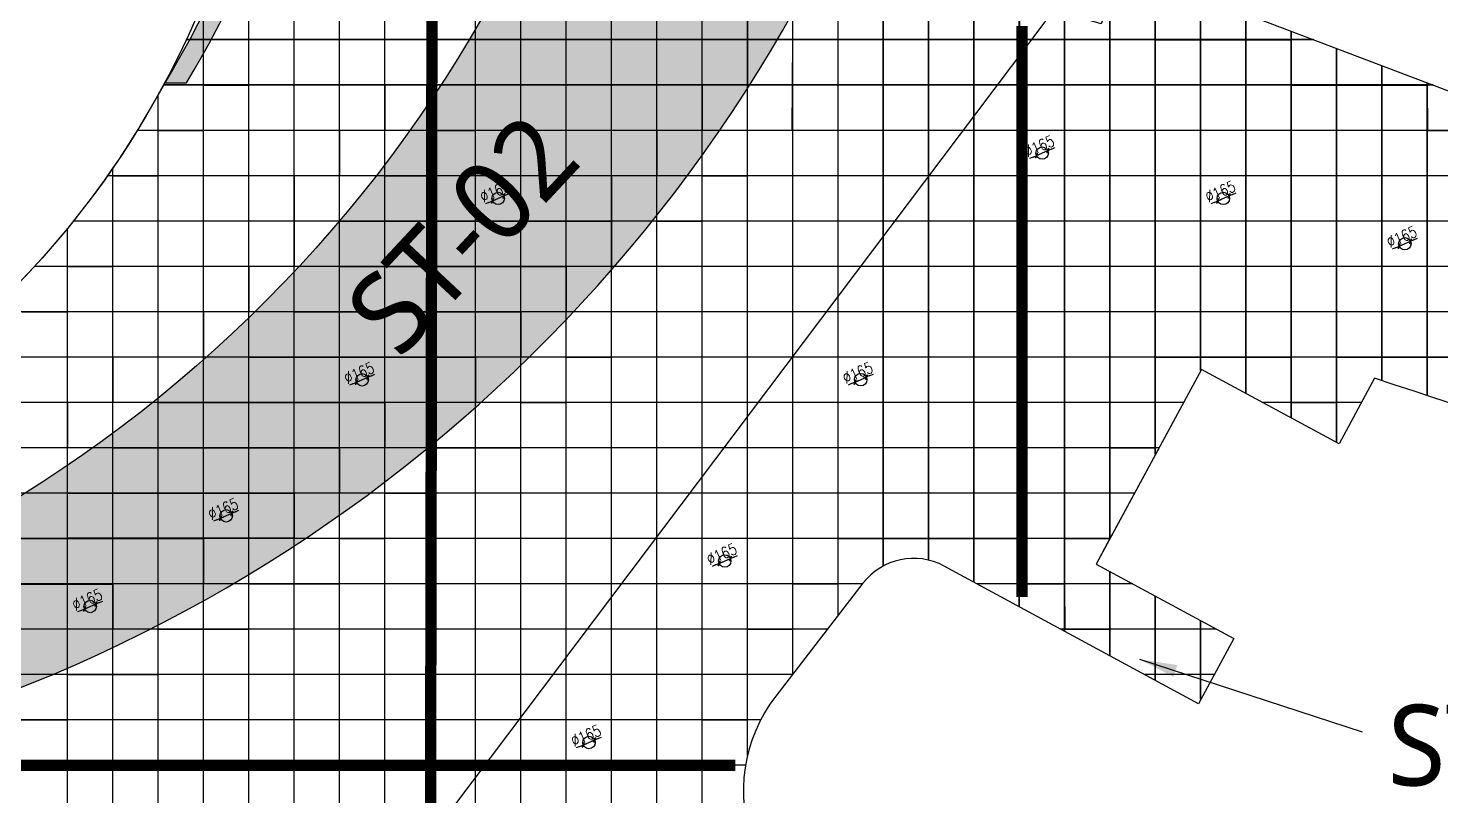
# Model space of a CAD drawing. Header units: millimetres. Extents: x -1989 to 265952, y -5690 to 142265.
# Drawn here: x 49731 to 68428, y 30325 to 40481 of the extents above; entities that cross this region are included whole.
import ezdxf
from ezdxf.enums import TextEntityAlignment as Align
from ezdxf.lldxf.tags import DXFTag

# ---------------------------------------------------------------- set-up
doc = ezdxf.new("R2010")
doc.units = ezdxf.units.MM
for name, color, linetype in [('d地面疏散指示开孔165mm', 91, 'Continuous'), ('F-地材填充', 8, 'Continuous'), ('F-地材造型线', 150, 'Continuous'), ('ST-01水刀', 111, 'Continuous'), ('ST-02整砖', 22, 'Continuous'), ('ST-02算量', 222, 'Continuous'), ('ST-12算量', 21, 'Continuous'), ('现场实际间隔柱定位', 6, 'Continuous')]:
    doc.layers.add(name, color=color, linetype=linetype)
doc.styles.get("Standard").update_dxf_attribs({"font": 'arial.ttf'})
doc.styles.add('YQ_DIM', font='romancs.shx', dxfattribs={"width": 0.8, "bigfont": '@by-01-hztxt.shx'})
doc.styles.add('黑体', font='Microsoft YaHei.ttf')
tags = doc.linetypes.add('EXP JT_LINE', pattern='A,0.5,-0.2,["EXP JT",Standard,S=0.12,R=0,X=-0.1,Y=-0.05],-0.5', length=1.199999999999999).pattern_tags.tags
tags[6] = DXFTag(74, 10)
doc.dimstyles.new('yq100', dxfattribs={"dimscale": 50, "dimtxt": 3, "dimasz": 1, "dimexe": 1.5, "dimexo": 3, "dimgap": 0.5, "dimtad": 1, "dimdec": 0, "dimrnd": 5, "dimdsep": 46, "dimtxsty": 'YQ_DIM', "dimblk": 'YQTICK', "dimcen": 0, "dimclrd": 256, "dimclre": 256, "dimclrt": 7, "dimadec": 1, "dimazin": 2, "dimtfac": 1, "dimtdec": 0, "dimtix": 1, "dimtmove": 2, "dimatfit": 2, "dimfxl": 1, "dimtolj": 1, "dimtzin": 0, "dimarcsym": 0})
doc.dimstyles.new('yq50', dxfattribs={"dimscale": 50, "dimtxt": 3, "dimasz": 1, "dimexe": 1.5, "dimexo": 3, "dimgap": 0.5, "dimtad": 1, "dimdec": 0, "dimdsep": 46, "dimtxsty": 'YQ_DIM', "dimblk": 'YQTICK', "dimcen": 0, "dimclrd": 256, "dimclre": 256, "dimclrt": 7, "dimadec": 1, "dimazin": 2, "dimtfac": 1, "dimtdec": 4, "dimtix": 1, "dimtmove": 2, "dimatfit": 2, "dimfxl": 1, "dimtolj": 1, "dimtzin": 0, "dimarcsym": 0})

# ---------------------------------------------------------------- blocks, each defined once
blk = doc.blocks.new('AWERAWE')
at = {"layer": 'F-地材填充', "color": 8, "linetype": 'Continuous'}
for p, q in [((-42267.27204211386, 408301.3930089514), (-42267.27204211386, 441582.0659995056)), ((-42265.27204211386, 408299.3930089514), (-42265.27204211386, 441580.0659995055)), ((-41667.27204211387, 408301.3930089514), (-41667.27204211387, 440257.5952535927)), ((-41665.27204211386, 408299.3930089514), (-41665.27204211386, 440255.5952535927)), ((-41067.27204211386, 408301.3930089514), (-41067.27204211386, 438933.1245076799)), ((-41065.27204211387, 408299.3930089514), (-41065.27204211387, 438931.1245076799)), ((-40467.27204211387, 410575.3963642371), (-40467.27204211387, 437608.6537617669)), ((-40465.27204211386, 410573.3963642371), (-40465.27204211386, 437606.653761767)), ((-39867.27204211387, 410462.4091104351), (-39867.27204211387, 434251.1591285542)), ((-39865.27204211387, 410460.409110435), (-39865.27204211387, 434249.1591285542)), ((-39267.27204211386, 409532.8581287418), (-39267.27204211386, 433946.5110963962)), ((-39265.27204211387, 409530.8581287418), (-39265.27204211387, 433944.5110963962)), ((-38667.27204211387, 409414.0286200024), (-38667.27204211387, 433710.3810336834)), ((-38665.27204211387, 409412.0286200024), (-38665.27204211387, 433708.3810336834)), ((-38067.27204211387, 409295.199111263), (-38067.27204211387, 432892.6902619278)), ((-38065.27204211387, 409293.1991112631), (-38065.27204211387, 432890.6902619277)), ((-37467.27204211387, 409176.3696025236), (-37467.27204211387, 432074.9994901719)), ((-37465.27204211387, 409174.3696025236), (-37465.27204211387, 432072.999490172)), ((-36867.27204211387, 409057.5400937842), (-36867.27204211387, 431257.3087184161)), ((-36865.27204211387, 409055.5400937842), (-36865.27204211387, 431255.3087184162)), ((-36267.27204211387, 414978.1545109224), (-36267.27204211387, 430439.6179466603)), ((-36265.27204211387, 414976.1545109224), (-36265.27204211387, 430437.6179466603)), ((-35667.27204211387, 416056.1443538135), (-35667.27204211387, 429621.9271749047)), ((-35665.27204211387, 416054.1443538135), (-35665.27204211387, 429619.9271749046)), ((-33267.27204211387, 417269.3882444131), (-33267.27204211387, 427999.7024885652)), ((-33265.27204211387, 417267.3882444131), (-33265.27204211387, 427997.7024885652)), ((-33867.27204211386, 417561.8040777388), (-33867.27204211386, 427773.4441355899)), ((-33865.27204211386, 417559.8040777388), (-33865.27204211386, 427771.4441355899)), ((-35067.27204211387, 416831.6185169514), (-35067.27204211387, 427453.9791997706)), ((-35065.27204211387, 416829.6185169514), (-35065.27204211387, 427451.9791997707)), ((-34467.27204211387, 417485.3550105029), (-34467.27204211387, 427102.2460765157)), ((-34465.27204211387, 417483.355010503), (-34465.27204211387, 427100.2460765156)), ((-42867.27204211386, 408301.3930089514), (-42867.27204211386, 426866.5330001547)), ((-42865.27204211386, 408299.3930089514), (-42865.27204211386, 426864.5330001547)), ((-32667.27204211387, 416944.7604715634), (-32667.27204211387, 425221.1439317791)), ((-32665.27204211387, 416942.7604715634), (-32665.27204211387, 425219.1439317791)), ((-30867.27204211387, 418961.7389021557), (-30867.27204211387, 425242.8196272506)), ((-30865.27204211387, 418959.7389021557), (-30865.27204211387, 425240.8196272507)), ((-30267.27204211387, 420070.7013203626), (-30267.27204211387, 425015.165003858)), ((-30265.27204211387, 420068.7013203626), (-30265.27204211387, 425013.1650038581)), ((-43467.27204211386, 411069.1110006083), (-43467.27204211386, 424967.0343793502)), ((-43465.27204211386, 411067.1110006083), (-43465.27204211386, 424965.0343793502)), ((-31467.27204211387, 417852.7764839488), (-31467.27204211387, 424971.6274184335)), ((-31465.27204211387, 417850.7764839488), (-31465.27204211387, 424969.6274184335)), ((-32067.27204211387, 416620.1326987137), (-32067.27204211387, 424792.8588090543)), ((-32065.27204211387, 416618.1326987138), (-32065.27204211387, 424790.8588090543)), ((-29667.27204211387, 419767.223959085), (-29667.27204211387, 424787.5103804656)), ((-29665.27204211386, 419765.2239590849), (-29665.27204211386, 424785.5103804655)), ((-28772.14523008991, 424447.8774516658), (-43695.35977978016, 424447.8774516658)), ((-28770.14523008991, 424445.8774516658), (-43693.35977978016, 424445.8774516658)), ((-29067.27204211387, 419442.5961862314), (-29067.27204211387, 424559.855757073)), ((-29065.27204211386, 419440.5961862313), (-29065.27204211386, 424557.855757073)), ((-28467.27204211387, 419117.9684133778), (-28467.27204211387, 424332.2011336806)), ((-28465.27204211387, 419115.9684133778), (-28465.27204211387, 424330.2011336805)), ((-27867.27204211387, 419937.1705147225), (-27867.27204211387, 424104.5465102881)), ((-27865.27204211387, 419935.1705147225), (-27865.27204211387, 424102.5465102881)), ((-44067.27204211386, 411447.8038471093), (-44067.27204211386, 423719.9422833445)), ((-44065.27204211386, 411445.8038471092), (-44065.27204211386, 423717.9422833445)), ((-27190.80242828232, 423847.8774516658), (-43997.27024358346, 423847.8774516658)), ((-27188.80242828232, 423845.8774516658), (-43995.27024358346, 423845.8774516658)), ((-27267.27204211387, 419739.0568275797), (-27267.27204211387, 423876.8918868955)), ((-27265.27204211387, 419737.0568275797), (-27265.27204211387, 423874.8918868955)), ((-25609.45962647473, 423247.8774516658), (-44343.78891648272, 423247.8774516658)), ((-25607.45962647473, 423245.8774516658), (-44341.78891648272, 423245.8774516658)), ((-24028.11682466713, 422647.8774516658), (-44739.69758403002, 422647.8774516658)), ((-24026.11682466713, 422645.8774516658), (-44737.69758403003, 422645.8774516658)), ((-44667.27204211387, 411614.8572113784), (-44667.27204211387, 422751.8926342672)), ((-44665.27204211386, 411612.8572113784), (-44665.27204211386, 422749.8926342672)), ((-23193.37485295547, 422047.8774516658), (-45191.34016976373, 422047.8774516658)), ((-23191.37485295547, 422045.8774516658), (-45189.34016976372, 422045.8774516658)), ((-45267.27204211386, 411490.6006430341), (-45267.27204211386, 421954.3623353349)), ((-45265.27204211387, 411488.6006430341), (-45265.27204211387, 421952.3623353349)), ((-23051.0254470444, 421447.8774516658), (-45707.36474795823, 421447.8774516658)), ((-23049.0254470444, 421445.8774516658), (-45705.36474795822, 421445.8774516658)), ((-17060.57162934421, 420847.8774516659), (-46300.01374865535, 420847.8774516659)), ((-17058.57162934421, 420845.8774516659), (-46298.01374865535, 420845.8774516659)), ((-14310.31391395892, 420247.8774516658), (-46987.55727855993, 420247.8774516658)), ((-14308.31391395892, 420245.8774516658), (-46985.55727855993, 420245.8774516658)), ((-30496.0393267873, 419647.8774516658), (-47799.42708739634, 419647.8774516658)), ((-30494.0393267873, 419645.8774516658), (-47797.42708739633, 419645.8774516658)), ((-28141.65888209305, 419647.8774516658), (-29446.68738966086, 419647.8774516658)), ((-28139.65888209305, 419645.8774516658), (-29444.68738966086, 419645.8774516658)), ((-30820.66709964012, 419047.8774516658), (-48789.00269599161, 419047.8774516658)), ((-30818.66709964012, 419045.8774516658), (-48787.00269599161, 419045.8774516658)), ((-31145.29487249296, 418447.8774516658), (-50075.66539264438, 418447.8774516658)), ((-31143.29487249296, 418445.8774516659), (-50073.66539264438, 418445.8774516659)), ((-31469.9226453458, 417847.8774516658), (-52108.96279803685, 417847.8774516658)), ((-31467.9226453458, 417845.8774516658), (-52106.96279803685, 417845.8774516658)), ((-31467.27204211387, 416295.504925864), (-31467.27204211387, 417409.746129564)), ((-31465.27204211387, 416293.5049258641), (-31465.27204211387, 417407.746129564)), ((-34745.20410909843, 417247.8774516657), (-61365.70637441264, 417247.8774516657)), ((-34743.20410909844, 417245.8774516658), (-61363.70637441265, 417245.8774516658)), ((-31168.09490799089, 417247.8774516657), (-33227.51427420916, 417247.8774516657)), ((-31166.09490799089, 417245.8774516658), (-33225.51427420916, 417245.8774516658)), ((-30867.27204211387, 415970.8771530143), (-30867.27204211387, 417085.118356711)), ((-30865.27204211387, 415968.8771530144), (-30865.27204211387, 417083.118356711)), ((-35209.43621006658, 416647.8774516658), (-60717.56262695423, 416647.8774516658)), ((-35207.43621006658, 416645.8774516658), (-60715.56262695422, 416645.8774516658)), ((-30059.1324897842, 416647.8774516658), (-32118.55185599143, 416647.8774516658)), ((-30057.1324897842, 416645.8774516658), (-32116.55185599143, 416645.8774516658)), ((-30267.27204211387, 415719.1689348169), (-30267.27204211387, 416760.4905838581)), ((-30265.27204211387, 415717.168934817), (-30265.27204211387, 416758.4905838581)), ((-35673.66831103473, 416047.8774516658), (-60069.41887949579, 416047.8774516658)), ((-35671.66831103473, 416045.8774516658), (-60067.41887949579, 416045.8774516658)), ((-30089.42551921158, 416047.8774516658), (-31009.58943777371, 416047.8774516658)), ((-30087.42551921158, 416045.8774516658), (-31007.58943777371, 416045.8774516658)), ((-36094.3972852278, 415447.8774516658), (-59421.27513203735, 415447.8774516658)), ((-36092.3972852278, 415445.8774516657), (-59419.27513203735, 415445.8774516657)), ((-36293.38951530933, 414847.8774516658), (-58767.28745400656, 414847.8774516658)), ((-36291.38951530933, 414845.8774516658), (-58765.28745400657, 414845.8774516658))]:
    blk.add_line(p, q, dxfattribs=at)
blk = doc.blocks.new('YQTICK')
blk.add_line((-1, 1e-16), (1, 1e-16))
at = {"const_width": 0.4}
blk.add_lwpolyline([(0.5303300858899105, 0.5303300858899106), (-0.5303300858899106, -0.5303300858899105)], dxfattribs=at)
blk = doc.blocks.new('*D287')
at = {"layer": 'DEFPOINTS', "color": 0, "transparency": 16777216}
for p in [(67876.92647750358, 37596.55654911951), (68028.3479545135, 37662.1045185779)]:
    blk.add_point(p, dxfattribs=at)
at = {"layer": 'd地面疏散指示开孔165mm', "lineweight": -2, "transparency": 16777216}
for p, q in [((67876.92647750358, 37596.55654911951), (68028.3479545135, 37662.1045185779)), ((68074.23325057712, 37681.96753962592), (68120.11854664075, 37701.83056067392)), ((67831.04118143996, 37576.6935280715), (67785.15588537633, 37556.83050702349))]:
    blk.add_line(p, q, dxfattribs=at)
at = {"layer": 'd地面疏散指示开孔165mm', "lineweight": -2, "transparency": 16777216, "xscale": 50, "yscale": 50, "zscale": 50}
for p, rotation in [((67876.92647750358, 37596.55654911951), 23.4070254985441), ((68028.3479545135, 37662.1045185779), 203.4070254985441)]:
    blk.add_blockref('YQTICK', p, dxfattribs=dict(at, rotation=rotation))
at = {"layer": 'd地面疏散指示开孔165mm', "color": 7, "transparency": 16777216, "insert": (67912.91117391255, 37721.10112597596), "char_height": 150, "attachment_point": 5, "rotation": 23.407025498544098, "style": 'YQ_DIM'}
blk.add_mtext('\\A1;∅165', dxfattribs=at)
blk = doc.blocks.new('*D288')
at = {"layer": 'DEFPOINTS', "color": 0, "transparency": 16777216}
for p in [(65474.92647750358, 38196.55654911938), (65626.34795451346, 38262.10451857802)]:
    blk.add_point(p, dxfattribs=at)
at = {"layer": 'd地面疏散指示开孔165mm', "lineweight": -2, "transparency": 16777216}
for p, q in [((65429.04118143998, 38176.6935280713), (65383.1558853764, 38156.83050702323)), ((65474.92647750358, 38196.55654911938), (65626.34795451346, 38262.10451857802)), ((65672.23325057706, 38281.96753962609), (65718.11854664066, 38301.83056067416))]:
    blk.add_line(p, q, dxfattribs=at)
at = {"layer": 'd地面疏散指示开孔165mm', "lineweight": -2, "transparency": 16777216, "xscale": 50, "yscale": 50, "zscale": 50}
for p, rotation in [((65474.92647750358, 38196.55654911938), 23.40702549862788), ((65626.34795451346, 38262.10451857802), 203.4070254986279)]:
    blk.add_blockref('YQTICK', p, dxfattribs=dict(at, rotation=rotation))
at = {"layer": 'd地面疏散指示开孔165mm', "color": 7, "transparency": 16777216, "insert": (65510.91117391238, 38321.1011259759), "char_height": 150, "attachment_point": 5, "rotation": 23.40702549862786, "style": 'YQ_DIM'}
blk.add_mtext('\\A1;∅165', dxfattribs=at)
blk = doc.blocks.new('*D289')
at = {"layer": 'DEFPOINTS', "color": 0, "transparency": 16777216}
for p in [(63076.92647750356, 38796.5565491193), (63228.34795451344, 38862.10451857807)]:
    blk.add_point(p, dxfattribs=at)
at = {"layer": 'd地面疏散指示开孔165mm', "lineweight": -2, "transparency": 16777216}
for p, q in [((63274.23325057702, 38881.96753962617), (63320.1185466406, 38901.83056067428)), ((63031.04118143997, 38776.6935280712), (62985.15588537639, 38756.8305070231)), ((63076.92647750356, 38796.5565491193), (63228.34795451344, 38862.10451857807))]:
    blk.add_line(p, q, dxfattribs=at)
at = {"layer": 'd地面疏散指示开孔165mm', "lineweight": -2, "transparency": 16777216, "xscale": 50, "yscale": 50, "zscale": 50}
for p, rotation in [((63228.34795451344, 38862.10451857807), 203.4070254986664), ((63076.92647750356, 38796.5565491193), 23.40702549866632)]:
    blk.add_blockref('YQTICK', p, dxfattribs=dict(at, rotation=rotation))
at = {"layer": 'd地面疏散指示开孔165mm', "color": 7, "transparency": 16777216, "insert": (63112.9111739123, 38921.10112597585), "char_height": 150, "attachment_point": 5, "rotation": 23.407025498666332, "style": 'YQ_DIM'}
blk.add_mtext('\\A1;∅165', dxfattribs=at)
blk = doc.blocks.new('*D290')
at = {"layer": 'DEFPOINTS', "color": 0, "transparency": 16777216}
for p in [(60674.92647750347, 35798.55654911936), (60826.34795451348, 35864.10451857799)]:
    blk.add_point(p, dxfattribs=at)
at = {"layer": 'd地面疏散指示开孔165mm', "lineweight": -2, "transparency": 16777216}
for p, q in [((60872.23325057709, 35883.96753962603), (60918.1185466407, 35903.83056067409)), ((60629.04118143986, 35778.69352807131), (60583.15588537626, 35758.83050702326)), ((60674.92647750347, 35798.55654911936), (60826.34795451348, 35864.10451857799))]:
    blk.add_line(p, q, dxfattribs=at)
at = {"layer": 'd地面疏散指示开孔165mm', "lineweight": -2, "transparency": 16777216, "xscale": 50, "yscale": 50, "zscale": 50}
for p, rotation in [((60826.34795451348, 35864.10451857799), 203.4070254986015), ((60674.92647750347, 35798.55654911936), 23.40702549860158)]:
    blk.add_blockref('YQTICK', p, dxfattribs=dict(at, rotation=rotation))
at = {"layer": 'd地面疏散指示开孔165mm', "color": 7, "transparency": 16777216, "insert": (60710.91117391237, 35923.10112597588), "char_height": 150, "attachment_point": 5, "rotation": 23.40702549860155, "style": 'YQ_DIM'}
blk.add_mtext('\\A1;∅165', dxfattribs=at)
blk = doc.blocks.new('*D295')
at = {"layer": 'DEFPOINTS', "color": 0, "transparency": 16777216}
for p in [(55874.92647750359, 38196.55654911942), (56026.34795451348, 38262.10451857799)]:
    blk.add_point(p, dxfattribs=at)
at = {"layer": 'd地面疏散指示开孔165mm', "lineweight": -2, "transparency": 16777216}
for p, q in [((55829.04118143998, 38176.69352807136), (55783.15588537638, 38156.83050702331)), ((55874.92647750359, 38196.55654911942), (56026.34795451348, 38262.10451857799)), ((56072.23325057709, 38281.96753962604), (56118.11854664069, 38301.83056067409))]:
    blk.add_line(p, q, dxfattribs=at)
at = {"layer": 'd地面疏散指示开孔165mm', "lineweight": -2, "transparency": 16777216, "xscale": 50, "yscale": 50, "zscale": 50}
for p, rotation in [((55874.92647750359, 38196.55654911942), 23.40702549860238), ((56026.34795451348, 38262.10451857799), 203.4070254986024)]:
    blk.add_blockref('YQTICK', p, dxfattribs=dict(at, rotation=rotation))
at = {"layer": 'd地面疏散指示开孔165mm', "color": 7, "transparency": 16777216, "insert": (55910.91117391243, 38321.10112597591), "char_height": 150, "attachment_point": 5, "rotation": 23.407025498602366, "style": 'YQ_DIM'}
blk.add_mtext('\\A1;∅165', dxfattribs=at)
blk = doc.blocks.new('*D184')
at = {"layer": 'DEFPOINTS', "color": 0, "transparency": 16777216}
for p in [(54074.92647750336, 35796.55654911934), (54226.34795451347, 35862.10451857796)]:
    blk.add_point(p, dxfattribs=at)
at = {"layer": 'd地面疏散指示开孔165mm', "lineweight": -2, "transparency": 16777216}
for p, q in [((54272.23325057709, 35881.96753962601), (54318.11854664069, 35901.83056067405)), ((54029.04118143975, 35776.6935280713), (53983.15588537614, 35756.83050702326)), ((54074.92647750336, 35796.55654911934), (54226.34795451347, 35862.10451857796))]:
    blk.add_line(p, q, dxfattribs=at)
at = {"layer": 'd地面疏散指示开孔165mm', "lineweight": -2, "transparency": 16777216, "xscale": 50, "yscale": 50, "zscale": 50}
for p, rotation in [((54226.34795451347, 35862.10451857796), 203.4070254985879), ((54074.92647750336, 35796.55654911934), 23.40702549858783)]:
    blk.add_blockref('YQTICK', p, dxfattribs=dict(at, rotation=rotation))
at = {"layer": 'd地面疏散指示开孔165mm', "color": 7, "transparency": 16777216, "insert": (54110.91117391234, 35921.10112597587), "char_height": 150, "attachment_point": 5, "rotation": 23.407025498587863, "style": 'YQ_DIM'}
blk.add_mtext('\\A1;∅165', dxfattribs=at)
blk = doc.blocks.new('*D185')
at = {"layer": 'DEFPOINTS', "color": 0, "transparency": 16777216}
for p in [(58874.92647750338, 33398.55654911939), (59026.34795451351, 33464.10451857794)]:
    blk.add_point(p, dxfattribs=at)
at = {"layer": 'd地面疏散指示开孔165mm', "lineweight": -2, "transparency": 16777216}
for p, q in [((59072.23325057713, 33483.96753962596), (59118.11854664075, 33503.83056067398)), ((58829.04118143977, 33378.69352807138), (58783.15588537615, 33358.83050702336)), ((58874.92647750338, 33398.55654911939), (59026.34795451351, 33464.10451857794))]:
    blk.add_line(p, q, dxfattribs=at)
at = {"layer": 'd地面疏散指示开孔165mm', "lineweight": -2, "transparency": 16777216, "xscale": 50, "yscale": 50, "zscale": 50}
for p, rotation in [((59026.34795451351, 33464.10451857794), 203.407025498561), ((58874.92647750338, 33398.55654911939), 23.40702549856097)]:
    blk.add_blockref('YQTICK', p, dxfattribs=dict(at, rotation=rotation))
at = {"layer": 'd地面疏散指示开孔165mm', "color": 7, "transparency": 16777216, "insert": (58910.91117391241, 33523.1011259759), "char_height": 150, "attachment_point": 5, "rotation": 23.40702549856099, "style": 'YQ_DIM'}
blk.add_mtext('\\A1;∅165', dxfattribs=at)
blk = doc.blocks.new('*D186')
at = {"layer": 'DEFPOINTS', "color": 0, "transparency": 16777216}
for p in [(57228.34795451348, 31062.10451857797), (57076.92647750405, 30996.55654911963)]:
    blk.add_point(p, dxfattribs=at)
at = {"layer": 'd地面疏散指示开孔165mm', "lineweight": -2, "transparency": 16777216}
for p, q in [((57076.92647750405, 30996.55654911963), (57228.34795451348, 31062.10451857797)), ((57274.23325057709, 31081.96753962601), (57320.1185466407, 31101.83056067405)), ((57031.04118144044, 30976.69352807159), (56985.15588537683, 30956.83050702355))]:
    blk.add_line(p, q, dxfattribs=at)
at = {"layer": 'd地面疏散指示开孔165mm', "lineweight": -2, "transparency": 16777216, "xscale": 50, "yscale": 50, "zscale": 50}
for p, rotation in [((57076.92647750405, 30996.55654911963), 23.40702549859143), ((57228.34795451348, 31062.10451857797), 203.4070254985914)]:
    blk.add_blockref('YQTICK', p, dxfattribs=dict(at, rotation=rotation))
at = {"layer": 'd地面疏散指示开孔165mm', "color": 7, "transparency": 16777216, "insert": (57112.91117391267, 31121.10112597602), "char_height": 150, "attachment_point": 5, "rotation": 23.407025498591427, "style": 'YQ_DIM'}
blk.add_mtext('\\A1;∅165', dxfattribs=at)
blk = doc.blocks.new('*D219')
at = {"layer": 'DEFPOINTS', "color": 0, "transparency": 16777216}
for p in [(50474.92647750371, 32796.55654911949), (50626.34795451347, 32862.10451857796)]:
    blk.add_point(p, dxfattribs=at)
at = {"layer": 'd地面疏散指示开孔165mm', "lineweight": -2, "transparency": 16777216}
for p, q in [((50429.0411814401, 32776.69352807146), (50383.15588537648, 32756.83050702341)), ((50474.92647750371, 32796.55654911949), (50626.34795451347, 32862.10451857796)), ((50672.23325057709, 32881.967539626), (50718.11854664069, 32901.83056067404))]:
    blk.add_line(p, q, dxfattribs=at)
at = {"layer": 'd地面疏散指示开孔165mm', "lineweight": -2, "transparency": 16777216, "xscale": 50, "yscale": 50, "zscale": 50}
for p, rotation in [((50626.34795451347, 32862.10451857796), 203.4070254985873), ((50474.92647750371, 32796.55654911949), 23.40702549858727)]:
    blk.add_blockref('YQTICK', p, dxfattribs=dict(at, rotation=rotation))
at = {"layer": 'd地面疏散指示开孔165mm', "color": 7, "transparency": 16777216, "insert": (50510.91117391251, 32921.10112597594), "char_height": 150, "attachment_point": 5, "rotation": 23.407025498587302, "style": 'YQ_DIM'}
blk.add_mtext('\\A1;∅165', dxfattribs=at)
blk = doc.blocks.new('*D220')
at = {"layer": 'DEFPOINTS', "color": 0, "transparency": 16777216}
for p in [(52426.34795451349, 34062.10451857798), (52274.92647750359, 33996.55654911944)]:
    blk.add_point(p, dxfattribs=at)
at = {"layer": 'd地面疏散指示开孔165mm', "lineweight": -2, "transparency": 16777216}
for p, q in [((52274.92647750359, 33996.55654911944), (52426.34795451349, 34062.10451857798)), ((52472.23325057709, 34081.96753962602), (52518.11854664071, 34101.83056067407)), ((52229.04118143999, 33976.69352807139), (52183.15588537638, 33956.83050702334))]:
    blk.add_line(p, q, dxfattribs=at)
at = {"layer": 'd地面疏散指示开孔165mm', "lineweight": -2, "transparency": 16777216, "xscale": 50, "yscale": 50, "zscale": 50}
for p, rotation in [((52274.92647750359, 33996.55654911944), 23.40702549859447), ((52426.34795451349, 34062.10451857798), 203.4070254985944)]:
    blk.add_blockref('YQTICK', p, dxfattribs=dict(at, rotation=rotation))
at = {"layer": 'd地面疏散指示开孔165mm', "color": 7, "transparency": 16777216, "insert": (52310.91117391244, 34121.10112597593), "char_height": 150, "attachment_point": 5, "rotation": 23.40702549859442, "style": 'YQ_DIM'}
blk.add_mtext('\\A1;∅165', dxfattribs=at)

msp = doc.modelspace()

# ---------------------------------------------------------------- hatches: boundary and pattern name
at = {"layer": 'F-地材填充'}
h = msp.add_hatch(dxfattribs=at)
h.set_pattern_fill('DOTS', color=8, scale=100, angle=90)
h.set_pattern_definition([(90, (172774.3431135126, 19437.04866558712), (-158.75, 79.37500000000001), [0, -158.75])])
edge = h.paths.add_edge_path()
edge.add_arc((40945.40325930379, 46229.05581261878), 12412.2633948366, -31.40704526120561, 1.4076632337627188, ccw=False)
edge.add_line((51539.10530533121, 39760.84434863614), (51827.03672846933, 39760.84434815621))
edge.add_arc((39489.19771964397, 47186.32268708859), 14399.99999894611, 328.9585386513774, 354.3215047600523)
edge.add_arc((33905.70289493018, 47637.36604403166), 20000.99292850868, 354.6183866136082, 387.570017900163)
edge.add_arc((70170.04929215334, 66767.18611590286), 21000.0000000002, 157.5293032521721, 208.0426916833229, ccw=False)
edge.add_line((50764.47154930853, 74793.61449136448), (50990.84151596939, 76882.42542908087))
edge.add_line((50990.84151596939, 76882.42542908087), (50149.97612255884, 76973.52487007566))
edge.add_arc((50150.19154219565, 76975.51323482621), 2.000000000281704, 175.2269030631615, 263.8166866059504, ccw=False)
edge.add_line((50148.19847811517, 76975.67965469396), (50179.00010617347, 77346.87511676064))
edge.add_line((50179.00010617347, 77346.87511676064), (50181.05467147045, 77371.79054937373))
edge.add_line((50181.05467147045, 77371.79054937373), (50211.45196962453, 77739.71145617662))
edge.add_arc((50213.44519069327, 77739.54692723753), 2.000000000297307, 120.95847494556841, 175.2812605511161, ccw=False)
edge.add_line((50212.41635727594, 77741.26200793545), (50383.92442706358, 77844.14534962786))
edge.add_line((50383.92442706358, 77844.14534962786), (51819.61446626499, 78705.37939560719))
edge.add_line((51819.61446626499, 78705.37939560719), (52125.13694586724, 78727.13754517361))
edge.add_line((52125.13694586724, 78727.13754517361), (52127.43198387479, 79325.78741567404))
edge.add_line((52127.43198387479, 79325.78741567404), (52652.9279822378, 79325.78741567404))
edge.add_line((52652.92798223791, 79325.78741567404), (52652.92818525121, 80004.37299918439))
edge.add_line((52652.9281852511, 80004.37299918439), (56284.89880325182, 80004.36371000603))
edge.add_line((56284.89880325194, 80004.36371000603), (56284.89880325194, 79654.3603398565))
edge.add_line((56284.89880325194, 79654.3603398565), (57484.89880325194, 79654.3603398565))
edge.add_line((57484.89880325194, 79654.3603398565), (57484.89880325194, 80004.38104888823))
edge.add_line((57484.89880325194, 80004.38104888823), (59084.89880319163, 80004.40416739744))
edge.add_line((59084.89880319163, 80004.40416739744), (59084.89880319163, 79654.36033985674))
edge.add_line((59084.89880319163, 79654.36033985674), (60284.89880319163, 79654.36033985674))
edge.add_line((60284.89880319163, 79654.36033985674), (60284.89880319163, 80004.42150627964))
edge.add_line((60284.89880319163, 80004.42150627964), (64434.89880323215, 80004.3603398551))
edge.add_line((64434.89880323215, 80004.3603398551), (59324.34698318693, 81370.96789496453))
edge.add_arc((58549.35064027007, 78472.79939253398), 3000.000000002517, 75.02888130333324, 101.5059852983357)
edge.add_line((57950.93974218043, 81412.51101054392), (51873.89216426402, 80175.46058812868))
edge.add_arc((52843.35632095372, 75270.07663689161), 5000.265238980857, 101.179452453018, 166.2373474802359)
edge.add_arc((75182.86111819642, 69798.84951204056), 28000.00003755097, 166.238229508546, 210.206895965258)
edge.add_arc((34954.49088303957, 46678.81503890725), 18400.00000003515, -0.45102510946480834, 29.39976543995931, ccw=False)
h = msp.add_hatch(dxfattribs=at)
h.set_pattern_fill('DOTS', color=8, scale=100, angle=90)
h.set_pattern_definition([(90, (485915.719726742, 389097.124641923), (-158.75, 79.37500000000001), [0, -158.75])])
edge = h.paths.add_edge_path()
edge.add_arc((42172.65238122005, 50603.44598935687), 20268.89548888072, 279.1980435217529, 337.2977404709335)
edge.add_line((60871.17202062151, 42780.81934390796), (60791.36118196536, 42886.13673924803))
edge.add_line((60791.36118196536, 42886.13673924803), (60413.07201983957, 43385.32243772296))
edge.add_line((60413.07201983957, 43385.32243772296), (61056.56315132304, 43860.28556044594))
edge.add_line((61056.56315132304, 43860.28556044594), (58051.63721600864, 47955.45257235478))
edge.add_arc((40140.58032393097, 49569.86674519439), 17983.66737105383, 289.5182357420218, 354.84955939081715, ccw=False)
edge.add_arc((41950.15385075661, 46289.27593565083), 14300.00000056509, 240.1678369083146, 287.0753377707748, ccw=False)
edge.add_arc((41156.04785876374, 44333.94934092389), 12212.04276212701, 161.3501030756015, 238.8360938426253, ccw=False)
edge.add_line((29585.25604329203, 48239.17214980852), (29712.13492558189, 48728.33053384864))
edge.add_arc((40919.19801422723, 43715.57422287101), 12277.05131153739, 155.9017265092258, 231.7554664509864)
edge.add_arc((42960.78583965814, 44832.5188459777), 14446.86980310849, 228.1360834519932, 279.7671279431232)
edge.add_arc((45414.3892588008, 30576.97457411271), 18.28827314242575, 95.66419406370647, 98.73373236750922, ccw=False)

# ---------------------------------------------------------------- linework, layer by layer
at = {"color": 11}
msp.add_lwpolyline([(50785.15163577118, 52346.30029392362), (51341.56978016046, 51306.40965447275, -0.5966799847539417), (40426.1983218659, 33516.19720483365, -0.4423251140425516), (29362.60045811374, 47133.23764460257, -0.0422278950370949), (29828.10217843976, 49077.43852057584, 0.0091626045872995), (30251.97676601334, 50389.95604406253, 0.0189755964158677), (31130.54630347414, 53700.63010565986, 0.0210069913798761), (31807.28096770754, 57431.40541365391)], format="xyb", close=True, dxfattribs=at)
msp.add_lwpolyline([(76439.17991211035, 31916.17093931212), (76395.70390200152, 32817.85131611102, 0.3264483431227162), (75987.97650474429, 33322.81349328617, -0.0153519259116162), (67551.76700320121, 35850.88450199084), (67081.7346138788, 34982.13741016181), (65260.48929034945, 35967.51543215735), (63866.21587712903, 33390.52073887989), (65687.46120065663, 32405.14271688732), (65221.11822036819, 31543.21465165486), (61856.52349440663, 33363.61613903925, 0.3673617066170483), (60779.77228457111, 33136.17204528369), (59624.97533810281, 31643.64671918928, 0.5590913621963867), (60862.04890694309, 28377.29076346706, 0.0112558719620174), (75341.1766764438, 25941.6914246433), (77643.92160815586, 25614.30898852934, 0.617733619168726), (78382.50460498131, 26734.00195471538), (77649.7900506533, 28003.10079023973), (76629.37091714636, 27971.66230901811), (76577.40112883903, 29049.5012870245), (78574.35903650886, 29145.78791409955), (78436.13781977972, 32012.457566386), (76439.17993784, 31916.17094055269)], format="xyb", dxfattribs=at)
at = {"layer": 'd地面疏散指示开孔165mm'}
for centre in [(63152.63721600853, 38829.3305338487), (55950.63721600853, 38229.3305338487), (65550.63721600853, 38229.3305338487), (67952.63721600853, 37629.3305338487), (54150.63721600853, 35829.3305338487), (60750.63721600852, 35831.3305338487), (52350.63721600853, 34029.3305338487), (58950.63721600853, 33431.3305338487), (50550.63721600853, 32829.3305338487), (57152.63721600853, 31029.3305338487)]:
    msp.add_circle(centre, 82.5, dxfattribs=at)
at = {"layer": 'F-地材造型线'}
msp.add_lwpolyline([(64450.09877639453, 80004.37299925247), (59324.34698318681, 81370.96789496441, 0.1160448945239262), (57950.93974218043, 81412.51101054392), (51873.89216426402, 80175.46058812882, 0.2917475158110966), (47986.65090510589, 76459.64166825011, 0.194238428806522), (50984.86198573085, 55711.37847966378, -0.130990220982562), (53353.92079525618, 46533.9740684808, -0.1441578806186591), (51539.10530533121, 39760.84434863614), (51827.03672846933, 39760.84434815616, 0.1111208250774786), (53818.53371375907, 45761.49640385414, 0.1447776208873288), (51635.50095995972, 56894.47027265144, -0.2218316184005305), (50680.24197113878, 74525.78955485413), (50942.34408475869, 76937.85509410781), (50167.54317556557, 77022.04289236179), (50268.92810910291, 77752.01441382643), (51812.43936018311, 78704.5452428355), (51849.04864545204, 78727.13754517361), (52125.14918679596, 78727.13754517361), (52127.44164806665, 79328.32179213807), (52649.63458007507, 79325.78741567404), (52652.9281852511, 80004.37299918431), (64450.09877639453, 80004.37299925247)], format="xyb", dxfattribs=at)
at = {"layer": 'F-地材造型线', "color": 1, "linetype": 'EXP JT_LINE', "ltscale": 1500, "const_width": 150}
for points in [[(55091.57735270463, 50554.38565557685), (55050.00425237431, 26378.05961329074)], [(62884.89609030579, 40512.73444315468), (62884.89609030532, 32956.16382119901)], [(36605.88875799152, 30730.48715294109), (59092.37542085364, 30725.49799871122)]]:
    msp.add_lwpolyline(points, dxfattribs=at)
at = {"layer": 'F-地材造型线'}
msp.add_lwpolyline([(45412.5842448514, 30595.17355373155, 0.2590820738813302), (60871.17202062186, 42780.81934390836), (60860.00624428145, 42795.55356423291), (60413.14518959625, 43385.22588381727), (60466.6714381726, 43424.7463259752), (61056.56315132304, 43860.28556044594), (58051.63721600864, 47955.45257235478, -0.2930429962638217), (46149.04696693122, 32619.62719784098, -0.2075792692701554), (34836.46148697977, 33884.22128161139, -0.35159679048953), (29585.25604329249, 48239.17214980847), (29718.58524861318, 48728.33053384864, 0.3437415223014255), (33319.46972674169, 34073.47285115175, 0.2291731411725794), (45411.61231691754, 30595.05078854787, -0.0133941883847302)], format="xyb", close=True, dxfattribs=at)
at = {"layer": 'ST-01水刀', "color": 241}
msp.add_line((73242.49417333098, 53902.78417648016), (28306.31989186656, -5689.841053661744), dxfattribs=at)
at = {"layer": 'ST-01水刀', "color": 111}
for points in [[(72419.49094066655, 38175.95968567466), (64217.09245389726, 41288.14958304292), (63932.68596862027, 40538.57600257787), (63363.43550314524, 40701.15860312347), (62415.07523874662, 41443.16944357156), (63555.70795654846, 42576.1039469871), (62041.62614108252, 44090.16356705632), (61049.63721600876, 42984.69915869846)], [(61049.63721600876, 42984.69915869846), (61051.63721600876, 42728.33053384863), (61651.63721600876, 42728.33053384863), (61651.63721600876, 43332.43160230495), (62249.63721600876, 43326.33053384864), (62249.63721600876, 42728.33053384863), (62849.63721600876, 42726.33053384864), (62851.63721600876, 42126.33053384863), (62251.63721600876, 42126.33053384863), (62251.63721600876, 40928.33053384864), (62849.63721600876, 40926.33053384863), (62851.63721600876, 40326.33053384864), (64049.63721600876, 40330.32386718192), (64051.63721600876, 40330.33053384864), (64651.63721600876, 40330.33053384864), (64651.63721600876, 40328.33053384863), (66449.63721600876, 40326.33053384864), (66448.96980777747, 39726.33053384864), (68249.63721600876, 39726.33053384864), (68251.63721600876, 39128.33053384864), (69449.63721600853, 39126.33053384864)]]:
    msp.add_lwpolyline(points, dxfattribs=at)
msp.add_lwpolyline([(49651.63721600876, 36726.33053384864), (50249.63721600876, 36728.33053384864), (50251.63721600876, 37326.33053384864), (50849.63721600876, 37328.33053384864), (50849.63721600876, 37926.33053384864), (50851.63721600876, 38526.33053384864), (51451.63721600876, 38528.33053384864), (51451.63721600876, 39126.33053384864), (52051.63721600853, 39126.33053384858), (52049.63721600853, 39727.33053384864), (51519.63901453899, 39730.33053384864, -0.1122142235456059), (48081.35190822908, 35782.60636630919, -0.1259886191195314)], format="xyb", dxfattribs=at)
at = {"layer": 'ST-01水刀'}
for points in [[(75987.97650474429, 33322.81349328617, -0.0153519259116162), (67551.76700320121, 35850.88450199084), (67081.7346138788, 34982.13741016181), (65260.48929034945, 35967.51543215735), (64051.63721600865, 33733.22956613163), (64051.63721600865, 34328.33053384864), (64051.63721600865, 34928.33053384864), (64651.63721600864, 34928.33053384864), (64651.63721600864, 36128.33053384864), (66449.63721600865, 36128.33053384864), (66449.63721600865, 35528.33053384864), (67051.63721600865, 35528.33053384864), (67051.63721600865, 36128.33053384864), (68849.63721600865, 36128.33053384864)], [(58651.63721600865, 29528.33053384864), (58649.63721600864, 31328.33053384864), (59249.63721600865, 31330.33053384864), (59251.63721600864, 31928.33053384864), (59249.63721600865, 32528.33053384864), (59849.63721600864, 32528.33053384858), (59849.63721600864, 33128.33053384858), (60451.63721600864, 33128.33053384858), (60451.63721600864, 33730.33053384864), (62251.63721600864, 33728.33053384864), (62851.63721600865, 33728.33053384864), (62851.63721600865, 33130.33053384864), (63449.63721600865, 33128.33053384864), (63451.63721600864, 32530.33053384864), (64051.63721600865, 32530.33053384864), (64049.63721600864, 33128.33053384864), (64049.63721600864, 33130.33053384864), (63451.63721600864, 33130.33053384864), (63451.63721600864, 33728.33053384864), (64048.98661277667, 33728.33053384864), (63866.21587712903, 33390.52073887989), (65687.46120065663, 32405.14271688732), (65221.11822036819, 31543.21465165486), (61856.52349440663, 33363.61613903925, 0.3673617066170483), (60779.77228457111, 33136.17204528369), (59624.97533810281, 31643.64671918928, 0.5590913621963867), (60862.04890694309, 28377.29076346706, 0.0112558719620174)]]:
    msp.add_lwpolyline(points, format="xyb", dxfattribs=at)
at = {"layer": 'ST-02整砖', "color": 22}
msp.add_lwpolyline([(59251.63721600853, 40928.33053384864), (59249.63721600853, 39730.33053384864), (58651.63721600853, 39729.33053384864), (58651.63721600853, 39130.33053384864), (58051.63721600853, 39130.33053384864), (58051.63721600853, 38530.33053384864), (57449.63721600853, 38528.33053384864), (57451.63721600853, 37930.33053384864), (54451.63721600853, 37930.33053384864), (54451.63721600853, 38528.33053384864), (55051.63721600853, 38528.33053384864), (55051.63721600853, 39128.33053384864), (55651.63721600852, 39128.33053384864), (55649.63721600853, 39728.33053384864), (55651.63721600852, 40330.33053384864), (56249.63721600853, 40330.33053384864), (56249.63721600853, 41528.33053384863)], dxfattribs=at)
for points in [[(53851.63721600853, 37330.33053384864), (53851.63721600853, 37928.33053384864), (57449.63721600853, 37928.33053384864), (57449.63721600853, 37330.33053384864)], [(53851.63721600853, 36730.33053384864), (53851.63721600853, 37328.33053384864), (56849.63721600853, 37328.33053384864), (56849.63721600853, 36730.33053384864)], [(53251.63721600853, 36130.33053384864), (53251.63721600853, 36730.33053384864), (56249.63721600853, 36730.33053384864), (56249.63721600853, 36130.33053384864)], [(52651.63721600853, 35530.33053384864), (52651.63721600853, 36128.33053384864), (55649.63721600853, 36128.33053384864), (55649.63721600853, 35530.33053384864)], [(51451.63721600853, 34930.33053384864), (51451.63721600853, 35530.33053384864), (54451.63721600853, 35530.33053384864), (54451.63721600853, 34930.33053384864)], [(50851.63721600853, 34330.33053384864), (50851.63721600853, 34928.33053384864), (53849.63721600853, 34928.33053384864), (53849.63721600853, 34330.33053384864)], [(50251.63721600852, 33731.71290855206), (50251.63721600852, 34328.33053384864), (53249.63721600853, 34328.33053384864), (53249.63721600853, 33731.71290855206)], [(49051.63721600853, 33130.33053384864), (49051.63721600853, 33728.33053384864), (52049.63721600853, 33728.33053384864), (52049.63721600853, 33130.33053384864)], [(47851.63721600853, 32530.33053384864), (47851.63721600853, 33126.33260632286), (50851.63721600853, 33126.33260632286), (50851.63721600853, 32530.33053384864)]]:
    msp.add_lwpolyline(points, close=True, dxfattribs=at)
at = {"layer": 'ST-02算量', "color": 200}
msp.add_lwpolyline([(52651.63588356369, 51128.33053384863), (52651.63588356369, 48128.33053384864), (53251.63721600876, 48128.33053384864), (53251.89966742138, 45125.98447688764), (52940.04704794931, 45128.33053384864), (52936.41157937041, 44982.68349616348), (52930.80092042047, 44834.2660473746, -0.0064181980116624), (52913.49323358319, 44530.33053384864, -0.1065515872787845), (51522.71717314168, 39730.33053384864), (52049.63721600876, 39727.33053384864), (52648.82704125324, 39728.33053384858), (52650.44739076405, 40326.33053384858), (52649.63721600876, 40326.33053384864), (52649.63721600876, 40926.33053384863), (53249.63721600876, 40926.33053384863), (53249.63721600876, 42126.33053384863), (53249.63721600876, 42726.33053384864), (53849.63721600876, 42728.33053384863), (53851.63721600876, 45730.33053384857), (54449.63721600876, 45730.33053384857), (54449.63721600876, 49328.33053384864), (53851.63721600876, 49328.33053384864), (53849.63721600876, 52926.33053384864)], format="xyb", dxfattribs=at)
for points in [[(49049.63721600876, 31330.33219371844), (50251.63721600876, 31330.33219371844), (50251.63721600876, 31928.33219371844), (51449.63721600876, 31928.33219371844), (51451.63721600876, 32528.33219371844), (52651.63721600876, 32530.33219371844), (52651.63721600876, 33130.33219371844), (53849.63721600876, 33128.33219371844), (53851.63721600876, 33728.33219371844), (54449.63721600876, 33730.33219371844), (54451.63721600876, 34328.33219371844), (55051.63721600876, 34328.33219371844), (55051.63721600876, 34928.33219371844), (55651.63721600876, 34930.33219371844), (56251.63721600876, 34930.33219371844), (56251.63721600876, 35530.33219371844), (56849.63721600876, 35528.33219371844), (56851.63721600877, 36130.33219371844), (57451.63721600876, 36128.33219371844), (57451.63721600876, 36728.33219371844), (57451.63721600876, 36732.33219371844), (58049.63721600876, 36732.33219371844), (58049.63721600876, 37928.33219371844), (58649.63721600876, 37930.33219371844), (58649.63721600876, 38530.33219371844), (59249.63721600876, 38530.33219371844), (59251.63721600876, 39130.33219371844), (59243.37272760263, 39132.33219371844), (59843.37272760263, 39132.33219371844), (59849.63721600876, 40330.33219371843), (60449.63721600876, 40330.33219371843), (60449.63721600876, 41530.3380040437)], [(55051.63721600876, 40928.33219371843), (55051.63721600876, 39728.33219371844), (54451.63721600876, 39728.33219371844), (54449.63721600876, 39128.33219371844), (53851.63721600876, 39128.33219371844), (53851.63721600876, 38528.33219371844), (53251.63721600876, 38528.33219371844), (53251.63721600876, 37328.33883823667), (52651.63721600876, 37328.33883823667), (52651.63721600876, 36728.33219371844), (52051.63721600876, 36728.33219371844), (52051.63721600876, 36128.33219371844), (50851.63721600876, 36128.33219371844), (50851.63721600876, 35528.30045936783), (50251.63721600876, 35528.33219371844), (50251.63721600876, 34928.33219371844), (49051.63721600876, 34928.33219371844)]]:
    msp.add_lwpolyline(points, dxfattribs=at)
at = {"layer": '现场实际间隔柱定位', "const_width": 2}
msp.add_lwpolyline([(55185.79535448624, 51254.16169648882), (55888.60658963458, 49560.58184512439), (56529.02108447932, 50030.50117181803), (61056.56315134608, 43860.285560463), (60413.07201983957, 43385.32243772296), (60871.17202062151, 42780.81934390796), (62041.62614108263, 44090.16356705632), (63555.70795654846, 42576.1039469871), (62415.07523874662, 41443.16944357156), (63369.69136758244, 40696.26392395669), (63932.68596862038, 40538.57600257787), (64217.09245389726, 41288.14958304292), (72419.490940667, 38175.95968567449)], dxfattribs=at)

# ---------------------------------------------------------------- block references
at = {"layer": 'ST-01水刀'}
msp.add_blockref('AWERAWE', (95516.90925812247, -384117.5469178173), dxfattribs=at)

# ---------------------------------------------------------------- texts
at = {"color": 241, "ltscale": 5000, "style": '黑体'}
msp.add_text('ST-02', height=1069.01983612351, rotation=46.95827968903678, dxfattribs=at).set_placement((55471.80801928838, 37760.98800646237), align=Align.MIDDLE)
at = {"color": 122, "ltscale": 5000, "style": '黑体'}
msp.add_text('ST-01水刀', height=1069.01983612351, dxfattribs=at).set_placement((70974.93468718303, 31009.84414662237), align=Align.MIDDLE)

# ---------------------------------------------------------------- dimensions: what is measured, and where the dimension line sits
at = {"layer": 'd地面疏散指示开孔165mm'}
for p1, p2, picture, middle in [((63076.92647750356, 38796.5565491193), (63228.34795451344, 38862.10451857807), '*D289', (63112.9111739123, 38921.10112597585)), ((55874.92647750359, 38196.55654911942), (56026.34795451348, 38262.10451857799), '*D295', (55910.91117391243, 38321.10112597591)), ((65474.92647750358, 38196.55654911938), (65626.34795451346, 38262.10451857802), '*D288', (65510.91117391238, 38321.1011259759)), ((67876.92647750358, 37596.55654911951), (68028.3479545135, 37662.1045185779), '*D287', (67912.91117391255, 37721.10112597596)), ((54074.92647750336, 35796.55654911934), (54226.34795451347, 35862.10451857796), '*D184', (54110.91117391234, 35921.10112597587)), ((60674.92647750347, 35798.55654911936), (60826.34795451348, 35864.10451857799), '*D290', (60710.91117391237, 35923.10112597588)), ((52274.92647750359, 33996.55654911944), (52426.34795451349, 34062.10451857798), '*D220', (52310.91117391244, 34121.10112597593)), ((58874.92647750338, 33398.55654911939), (59026.34795451351, 33464.10451857794), '*D185', (58910.91117391241, 33523.1011259759)), ((50474.92647750371, 32796.55654911949), (50626.34795451347, 32862.10451857796), '*D219', (50510.91117391251, 32921.10112597594)), ((57076.92647750405, 30996.55654911963), (57228.34795451348, 31062.10451857797), '*D186', (57112.91117391267, 31121.10112597602))]:
    dim = msp.add_diameter_dim_2p(p1=p1, p2=p2, dimstyle='yq50', override={"dimzin": 0}, dxfattribs=at)
    dim.commit()
    dim.dimension.update_dxf_attribs({"geometry": picture, "text_midpoint": middle})

# ---------------------------------------------------------------- leaders
at = {"layer": 'ST-12算量', "color": 122}
msp.add_leader([(64440.67693388301, 32130.97004308194), (67388.42058827568, 31169.97228883082)], dimstyle='yq100', override={"dimasz": 10, "dimtad": 0, "dimzin": 0, "dimfxl": 6, "dimfxlon": 1}, dxfattribs=at)

doc.saveas('drawing.dxf')
